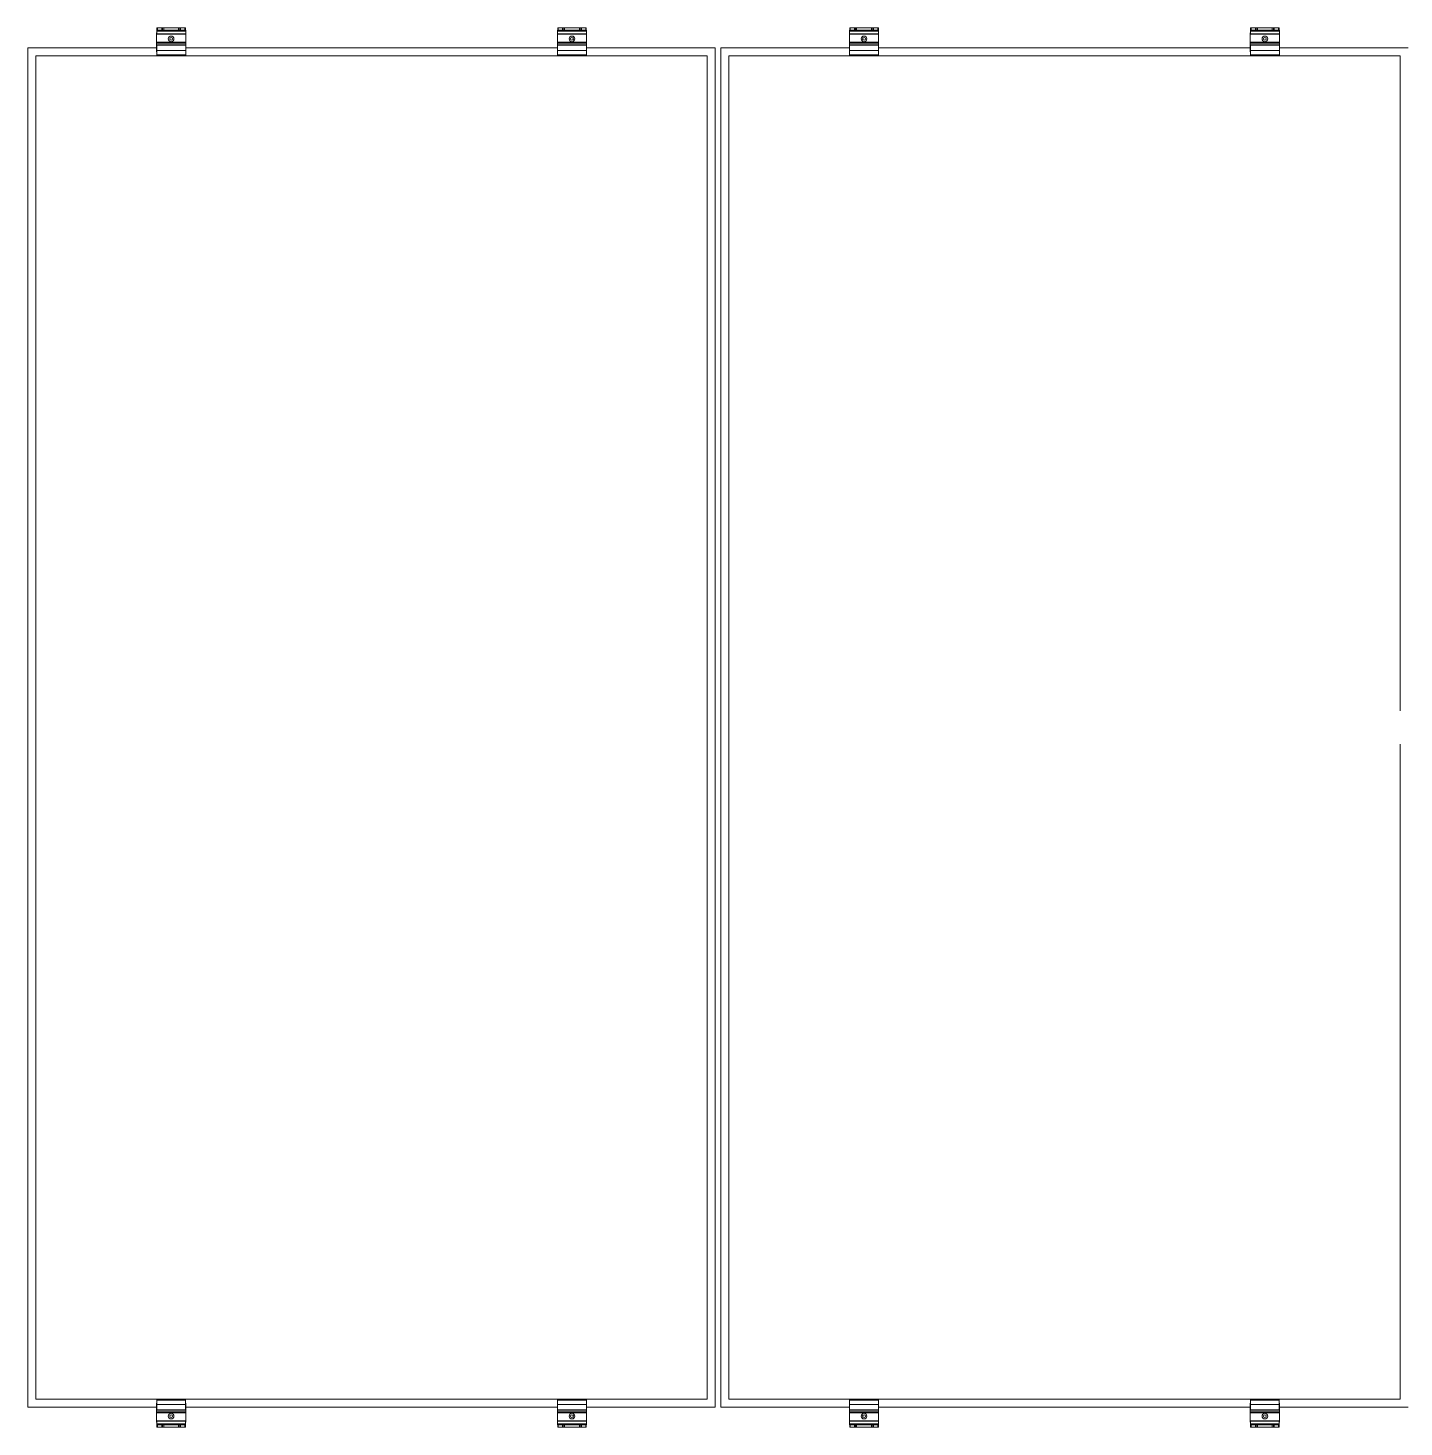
# Model space of a CAD drawing. Header units: feet. Extents: x -17 to 646, y -41 to 598.
# Drawn here: x 346.91 to 354.79, y 552.7 to 560.72 of the extents above; entities that cross this region are included whole.
import ezdxf

# ---------------------------------------------------------------- set-up
doc = ezdxf.new("R2010")
doc.units = ezdxf.units.FT
doc.header["$MEASUREMENT"] = 0

msp = doc.modelspace()

# ---------------------------------------------------------------- linework, layer by layer
at = {"color": 7, "linetype": 'Continuous', "lineweight": 15}
for p, q in [((347.64301, 560.5828), (347.64301, 560.69219)), ((347.64301, 560.69219), (347.64399, 560.69219)), ((347.64399, 560.70777), (347.80966, 560.70777)), ((347.64399, 560.68409), (347.64399, 560.70777)), ((347.64399, 560.70252), (347.80966, 560.70252)), ((347.64399, 560.68645), (347.80966, 560.68645)), ((347.64432, 560.70777), (347.64432, 560.72014)), ((347.64432, 560.72014), (347.80835, 560.72014)), ((347.67657, 560.70777), (347.67657, 560.72014)), ((347.7761, 560.70777), (347.7761, 560.72014)), ((347.80835, 560.72014), (347.80835, 560.70777)), ((347.80966, 560.56518), (347.80966, 560.70777)), ((349.93946, 560.5828), (349.93946, 560.69219)), ((349.93946, 560.69219), (349.94045, 560.69219)), ((349.94045, 560.68409), (349.94045, 560.70777)), ((349.94045, 560.70777), (350.10612, 560.70777)), ((349.94045, 560.70252), (350.10612, 560.70252)), ((349.94045, 560.68645), (350.10612, 560.68645)), ((349.94078, 560.70777), (349.94078, 560.72014)), ((349.94078, 560.72014), (350.10481, 560.72014)), ((349.97303, 560.70777), (349.97303, 560.72014)), ((350.07256, 560.70777), (350.07256, 560.72014)), ((350.10481, 560.72014), (350.10481, 560.70777)), ((350.10612, 560.56518), (350.10612, 560.70777)), ((351.6126, 560.5828), (351.6126, 560.69219)), ((351.6126, 560.69219), (351.61358, 560.69219)), ((351.61358, 560.68409), (351.61358, 560.70777)), ((351.61358, 560.70777), (351.77926, 560.70777)), ((351.61358, 560.70252), (351.77926, 560.70252)), ((351.61358, 560.68645), (351.77926, 560.68645)), ((351.61391, 560.70777), (351.61391, 560.72014)), ((351.61391, 560.72014), (351.77794, 560.72014)), ((351.64616, 560.70777), (351.64616, 560.72014)), ((351.7457, 560.70777), (351.7457, 560.72014)), ((351.77794, 560.72014), (351.77794, 560.70777)), ((351.77926, 560.56518), (351.77926, 560.70777)), ((353.90906, 560.5828), (353.90906, 560.69219)), ((353.90906, 560.69219), (353.91004, 560.69219)), ((353.91004, 560.70777), (354.07572, 560.70777)), ((353.91004, 560.68409), (353.91004, 560.70777)), ((353.91004, 560.70252), (354.07572, 560.70252)), ((353.91004, 560.68645), (354.07572, 560.68645)), ((353.91037, 560.70777), (353.91037, 560.72014)), ((353.91037, 560.72014), (354.0744, 560.72014)), ((353.94262, 560.70777), (353.94262, 560.72014)), ((354.04216, 560.70777), (354.04216, 560.72014)), ((354.0744, 560.72014), (354.0744, 560.70777)), ((354.07572, 560.56518), (354.07572, 560.70777)), ((346.90617, 560.60732), (347.64301, 560.60732)), ((346.90617, 552.81743), (346.90617, 560.60732)), ((347.64301, 560.63801), (347.80966, 560.63801)), ((347.64301, 560.63366), (347.80966, 560.63366)), ((347.80966, 560.68409), (347.64399, 560.68409)), ((347.80966, 560.62412), (347.64399, 560.62412)), ((347.64399, 560.56518), (347.64399, 560.62412)), ((347.80966, 560.62084), (347.64399, 560.62084)), ((347.80966, 560.60732), (349.93946, 560.60732)), ((349.93946, 560.63801), (350.10612, 560.63801)), ((349.93946, 560.63366), (350.10612, 560.63366)), ((350.10612, 560.68409), (349.94045, 560.68409)), ((350.10612, 560.62412), (349.94045, 560.62412)), ((349.94045, 560.56518), (349.94045, 560.62412)), ((350.10612, 560.62084), (349.94045, 560.62084)), ((350.10612, 560.60732), (350.84296, 560.60732)), ((350.84296, 560.60732), (350.84296, 552.81743)), ((350.87576, 560.60732), (351.6126, 560.60732)), ((350.87576, 552.81743), (350.87576, 560.60732)), ((351.6126, 560.63801), (351.77926, 560.63801)), ((351.6126, 560.63366), (351.77926, 560.63366)), ((351.77926, 560.68409), (351.61358, 560.68409)), ((351.77926, 560.62412), (351.61358, 560.62412)), ((351.61358, 560.56518), (351.61358, 560.62412)), ((351.77926, 560.62084), (351.61358, 560.62084)), ((351.77926, 560.60732), (353.90906, 560.60732)), ((353.90906, 560.63801), (354.07572, 560.63801)), ((353.90906, 560.63366), (354.07572, 560.63366)), ((354.07572, 560.68409), (353.91004, 560.68409)), ((354.07572, 560.62412), (353.91004, 560.62412)), ((353.91004, 560.56518), (353.91004, 560.62412)), ((354.07572, 560.62084), (353.91004, 560.62084)), ((354.07572, 560.60732), (354.81255, 560.60732)), ((350.79703, 560.56139), (346.9521, 560.56139)), ((346.9521, 560.56139), (346.9521, 552.86336)), ((347.64301, 560.5828), (347.64399, 560.5828)), ((347.80966, 560.59131), (347.64399, 560.59131)), ((347.80966, 560.5667), (347.64399, 560.5667)), ((347.80966, 560.56531), (347.64399, 560.56531)), ((347.80966, 560.56518), (347.64399, 560.56518)), ((349.93946, 560.5828), (349.94045, 560.5828)), ((350.10612, 560.59131), (349.94045, 560.59131)), ((350.10612, 560.5667), (349.94045, 560.5667)), ((350.10612, 560.56531), (349.94045, 560.56531)), ((350.10612, 560.56518), (349.94045, 560.56518)), ((350.79703, 552.86336), (350.79703, 560.56139)), ((354.76662, 560.56139), (350.92169, 560.56139)), ((350.92169, 560.56139), (350.92169, 552.86336)), ((351.6126, 560.5828), (351.61358, 560.5828)), ((351.77926, 560.59131), (351.61358, 560.59131)), ((351.77926, 560.5667), (351.61358, 560.5667)), ((351.77926, 560.56531), (351.61358, 560.56531)), ((351.77926, 560.56518), (351.61358, 560.56518)), ((353.90906, 560.5828), (353.91004, 560.5828)), ((354.07572, 560.59131), (353.91004, 560.59131)), ((354.07572, 560.5667), (353.91004, 560.5667)), ((354.07572, 560.56531), (353.91004, 560.56531)), ((354.07572, 560.56518), (353.91004, 560.56518)), ((354.76662, 556.80832), (354.76662, 560.56139)), ((354.76662, 552.86336), (354.76662, 556.61643)), ((346.9521, 552.86336), (350.79703, 552.86336)), ((347.6435, 552.84195), (347.64301, 552.84195)), ((347.64301, 552.84195), (347.64301, 552.73256)), ((347.6435, 552.85957), (347.80917, 552.85957)), ((347.6435, 552.85957), (347.6435, 552.80064)), ((347.6435, 552.85944), (347.80917, 552.85944)), ((347.6435, 552.85805), (347.80917, 552.85805)), ((347.6435, 552.83344), (347.80917, 552.83344)), ((347.80917, 552.85957), (347.80917, 552.80064)), ((347.80966, 552.84195), (347.80917, 552.84195)), ((347.80966, 552.84195), (347.80966, 552.73256)), ((349.93996, 552.84195), (349.93946, 552.84195)), ((349.93946, 552.84195), (349.93946, 552.73256)), ((349.93996, 552.85957), (350.10563, 552.85957)), ((349.93996, 552.85957), (349.93996, 552.80064)), ((349.93996, 552.85944), (350.10563, 552.85944)), ((349.93996, 552.85805), (350.10563, 552.85805)), ((349.93996, 552.83344), (350.10563, 552.83344)), ((350.10563, 552.85957), (350.10563, 552.80064)), ((350.10612, 552.84195), (350.10563, 552.84195)), ((350.10612, 552.84195), (350.10612, 552.73256)), ((350.92169, 552.86336), (354.76662, 552.86336)), ((351.61309, 552.84195), (351.6126, 552.84195)), ((351.6126, 552.84195), (351.6126, 552.73256)), ((351.61309, 552.85957), (351.77876, 552.85957)), ((351.61309, 552.85957), (351.61309, 552.80064)), ((351.61309, 552.85944), (351.77876, 552.85944)), ((351.61309, 552.85805), (351.77876, 552.85805)), ((351.61309, 552.83344), (351.77876, 552.83344)), ((351.77876, 552.85957), (351.77876, 552.80064)), ((351.77926, 552.84195), (351.77876, 552.84195)), ((351.77926, 552.84195), (351.77926, 552.73256)), ((353.90955, 552.84195), (353.90906, 552.84195)), ((353.90906, 552.84195), (353.90906, 552.73256)), ((353.90955, 552.85957), (354.07522, 552.85957)), ((353.90955, 552.85957), (353.90955, 552.80064)), ((353.90955, 552.85944), (354.07522, 552.85944)), ((353.90955, 552.85805), (354.07522, 552.85805)), ((353.90955, 552.83344), (354.07522, 552.83344)), ((354.07522, 552.85957), (354.07522, 552.80064)), ((354.07572, 552.84195), (354.07522, 552.84195)), ((354.07572, 552.84195), (354.07572, 552.73256)), ((347.64301, 552.81743), (346.90617, 552.81743)), ((347.80966, 552.79109), (347.64301, 552.79109)), ((347.80966, 552.78674), (347.64301, 552.78674)), ((347.6435, 552.80392), (347.80917, 552.80392)), ((347.6435, 552.80064), (347.80917, 552.80064)), ((349.93946, 552.81743), (347.80966, 552.81743)), ((350.10612, 552.79109), (349.93946, 552.79109)), ((350.10612, 552.78674), (349.93946, 552.78674)), ((349.93996, 552.80392), (350.10563, 552.80392)), ((349.93996, 552.80064), (350.10563, 552.80064)), ((350.84296, 552.81743), (350.10612, 552.81743)), ((351.6126, 552.81743), (350.87576, 552.81743)), ((351.77926, 552.79109), (351.6126, 552.79109)), ((351.77926, 552.78674), (351.6126, 552.78674)), ((351.61309, 552.80392), (351.77876, 552.80392)), ((351.61309, 552.80064), (351.77876, 552.80064)), ((353.90906, 552.81743), (351.77926, 552.81743)), ((354.07572, 552.79109), (353.90906, 552.79109)), ((354.07572, 552.78674), (353.90906, 552.78674)), ((353.90955, 552.80392), (354.07522, 552.80392)), ((353.90955, 552.80064), (354.07522, 552.80064)), ((354.81255, 552.81743), (354.07572, 552.81743)), ((347.6435, 552.73256), (347.64301, 552.73256)), ((347.6435, 552.74067), (347.80917, 552.74067)), ((347.6435, 552.74067), (347.6435, 552.71698)), ((347.80917, 552.7383), (347.6435, 552.7383)), ((347.80917, 552.72223), (347.6435, 552.72223)), ((347.80917, 552.71698), (347.6435, 552.71698)), ((347.64432, 552.70461), (347.64432, 552.71698)), ((347.64432, 552.70461), (347.80835, 552.70461)), ((347.67657, 552.70461), (347.67657, 552.71698)), ((347.7761, 552.70461), (347.7761, 552.71698)), ((347.80835, 552.71698), (347.80835, 552.70461)), ((347.80917, 552.74067), (347.80917, 552.71698)), ((347.80966, 552.73256), (347.80917, 552.73256)), ((349.93996, 552.73256), (349.93946, 552.73256)), ((349.93996, 552.74067), (350.10563, 552.74067)), ((349.93996, 552.74067), (349.93996, 552.71698)), ((350.10563, 552.7383), (349.93996, 552.7383)), ((350.10563, 552.72223), (349.93996, 552.72223)), ((350.10563, 552.71698), (349.93996, 552.71698)), ((349.94078, 552.70461), (349.94078, 552.71698)), ((349.94078, 552.70461), (350.10481, 552.70461)), ((349.97303, 552.70461), (349.97303, 552.71698)), ((350.07256, 552.70461), (350.07256, 552.71698)), ((350.10481, 552.71698), (350.10481, 552.70461)), ((350.10563, 552.74067), (350.10563, 552.71698)), ((350.10612, 552.73256), (350.10563, 552.73256)), ((351.61309, 552.73256), (351.6126, 552.73256)), ((351.61309, 552.74067), (351.77876, 552.74067)), ((351.61309, 552.74067), (351.61309, 552.71698)), ((351.77876, 552.7383), (351.61309, 552.7383)), ((351.77876, 552.72223), (351.61309, 552.72223)), ((351.77876, 552.71698), (351.61309, 552.71698)), ((351.61391, 552.70461), (351.61391, 552.71698)), ((351.61391, 552.70461), (351.77794, 552.70461)), ((351.64616, 552.70461), (351.64616, 552.71698)), ((351.7457, 552.70461), (351.7457, 552.71698)), ((351.77794, 552.71698), (351.77794, 552.70461)), ((351.77876, 552.74067), (351.77876, 552.71698)), ((351.77926, 552.73256), (351.77876, 552.73256)), ((353.90955, 552.73256), (353.90906, 552.73256)), ((353.90955, 552.74067), (354.07522, 552.74067)), ((353.90955, 552.74067), (353.90955, 552.71698)), ((354.07522, 552.7383), (353.90955, 552.7383)), ((354.07522, 552.72223), (353.90955, 552.72223)), ((354.07522, 552.71698), (353.90955, 552.71698)), ((353.91037, 552.70461), (353.91037, 552.71698)), ((353.91037, 552.70461), (354.0744, 552.70461)), ((353.94262, 552.70461), (353.94262, 552.71698)), ((354.04216, 552.70461), (354.04216, 552.71698)), ((354.0744, 552.71698), (354.0744, 552.70461)), ((354.07522, 552.74067), (354.07522, 552.71698)), ((354.07572, 552.73256), (354.07522, 552.73256))]:
    msp.add_line(p, q, dxfattribs=at)
at = {"color": 8, "linetype": 'Continuous', "lineweight": 15}
for p, q in [((347.6475, 560.70777), (347.6475, 560.72014)), ((347.6723, 560.70777), (347.6723, 560.72014)), ((347.68401, 560.70777), (347.68401, 560.72014)), ((347.76865, 560.70777), (347.76865, 560.72014)), ((347.78037, 560.70777), (347.78037, 560.72014)), ((347.80517, 560.70777), (347.80517, 560.72014)), ((349.94396, 560.70777), (349.94396, 560.72014)), ((349.96876, 560.70777), (349.96876, 560.72014)), ((349.98047, 560.70777), (349.98047, 560.72014)), ((350.06511, 560.70777), (350.06511, 560.72014)), ((350.07683, 560.70777), (350.07683, 560.72014)), ((350.10163, 560.70777), (350.10163, 560.72014)), ((351.61709, 560.70777), (351.61709, 560.72014)), ((351.6419, 560.70777), (351.6419, 560.72014)), ((351.65361, 560.70777), (351.65361, 560.72014)), ((351.73825, 560.70777), (351.73825, 560.72014)), ((351.74996, 560.70777), (351.74996, 560.72014)), ((351.77476, 560.70777), (351.77476, 560.72014)), ((353.91355, 560.70777), (353.91355, 560.72014)), ((353.93836, 560.70777), (353.93836, 560.72014)), ((353.95007, 560.70777), (353.95007, 560.72014)), ((354.03471, 560.70777), (354.03471, 560.72014)), ((354.04642, 560.70777), (354.04642, 560.72014)), ((354.07122, 560.70777), (354.07122, 560.72014)), ((347.64301, 560.60659), (347.64399, 560.60659)), ((349.93946, 560.60659), (349.94045, 560.60659)), ((351.6126, 560.60659), (351.61358, 560.60659)), ((353.90906, 560.60659), (353.91004, 560.60659)), ((347.6435, 552.81816), (347.64301, 552.81816)), ((347.80966, 552.81816), (347.80917, 552.81816)), ((349.93996, 552.81816), (349.93946, 552.81816)), ((350.10612, 552.81816), (350.10563, 552.81816)), ((351.61309, 552.81816), (351.6126, 552.81816)), ((351.77926, 552.81816), (351.77876, 552.81816)), ((353.90955, 552.81816), (353.90906, 552.81816)), ((354.07572, 552.81816), (354.07522, 552.81816)), ((347.6475, 552.70461), (347.6475, 552.71698)), ((347.6723, 552.70461), (347.6723, 552.71698)), ((347.68401, 552.70461), (347.68401, 552.71698)), ((347.76865, 552.70461), (347.76865, 552.71698)), ((347.78037, 552.70461), (347.78037, 552.71698)), ((347.80517, 552.70461), (347.80517, 552.71698)), ((349.94396, 552.70461), (349.94396, 552.71698)), ((349.96876, 552.70461), (349.96876, 552.71698)), ((349.98047, 552.70461), (349.98047, 552.71698)), ((350.06511, 552.70461), (350.06511, 552.71698)), ((350.07683, 552.70461), (350.07683, 552.71698)), ((350.10163, 552.70461), (350.10163, 552.71698)), ((351.61709, 552.70461), (351.61709, 552.71698)), ((351.6419, 552.70461), (351.6419, 552.71698)), ((351.65361, 552.70461), (351.65361, 552.71698)), ((351.73825, 552.70461), (351.73825, 552.71698)), ((351.74996, 552.70461), (351.74996, 552.71698)), ((351.77476, 552.70461), (351.77476, 552.71698)), ((353.91355, 552.70461), (353.91355, 552.71698)), ((353.93836, 552.70461), (353.93836, 552.71698)), ((353.95007, 552.70461), (353.95007, 552.71698)), ((354.03471, 552.70461), (354.03471, 552.71698)), ((354.04642, 552.70461), (354.04642, 552.71698)), ((354.07122, 552.70461), (354.07122, 552.71698))]:
    msp.add_line(p, q, dxfattribs=at)
at = {"color": 7, "linetype": 'Continuous', "lineweight": 15}
for centre, radius in [((347.72633, 560.65774), 0.01619), ((347.72633, 560.65774), 0.01614), ((347.72633, 560.65774), 0.0082), ((350.02279, 560.65774), 0.01619), ((350.02279, 560.65774), 0.01614), ((350.02279, 560.65774), 0.0082), ((351.69593, 560.65774), 0.01619), ((351.69593, 560.65774), 0.01614), ((351.69593, 560.65774), 0.0082), ((353.99239, 560.65774), 0.01619), ((353.99239, 560.65774), 0.01614), ((353.99239, 560.65774), 0.0082), ((347.72633, 552.76701), 0.01619), ((347.72633, 552.76701), 0.01614), ((347.72633, 552.76701), 0.0082), ((350.02279, 552.76701), 0.01619), ((350.02279, 552.76701), 0.01614), ((350.02279, 552.76701), 0.0082), ((351.69593, 552.76701), 0.01619), ((351.69593, 552.76701), 0.01614), ((351.69593, 552.76701), 0.0082), ((353.99239, 552.76701), 0.01619), ((353.99239, 552.76701), 0.01614), ((353.99239, 552.76701), 0.0082)]:
    msp.add_circle(centre, radius, dxfattribs=at)

doc.saveas('drawing.dxf')
